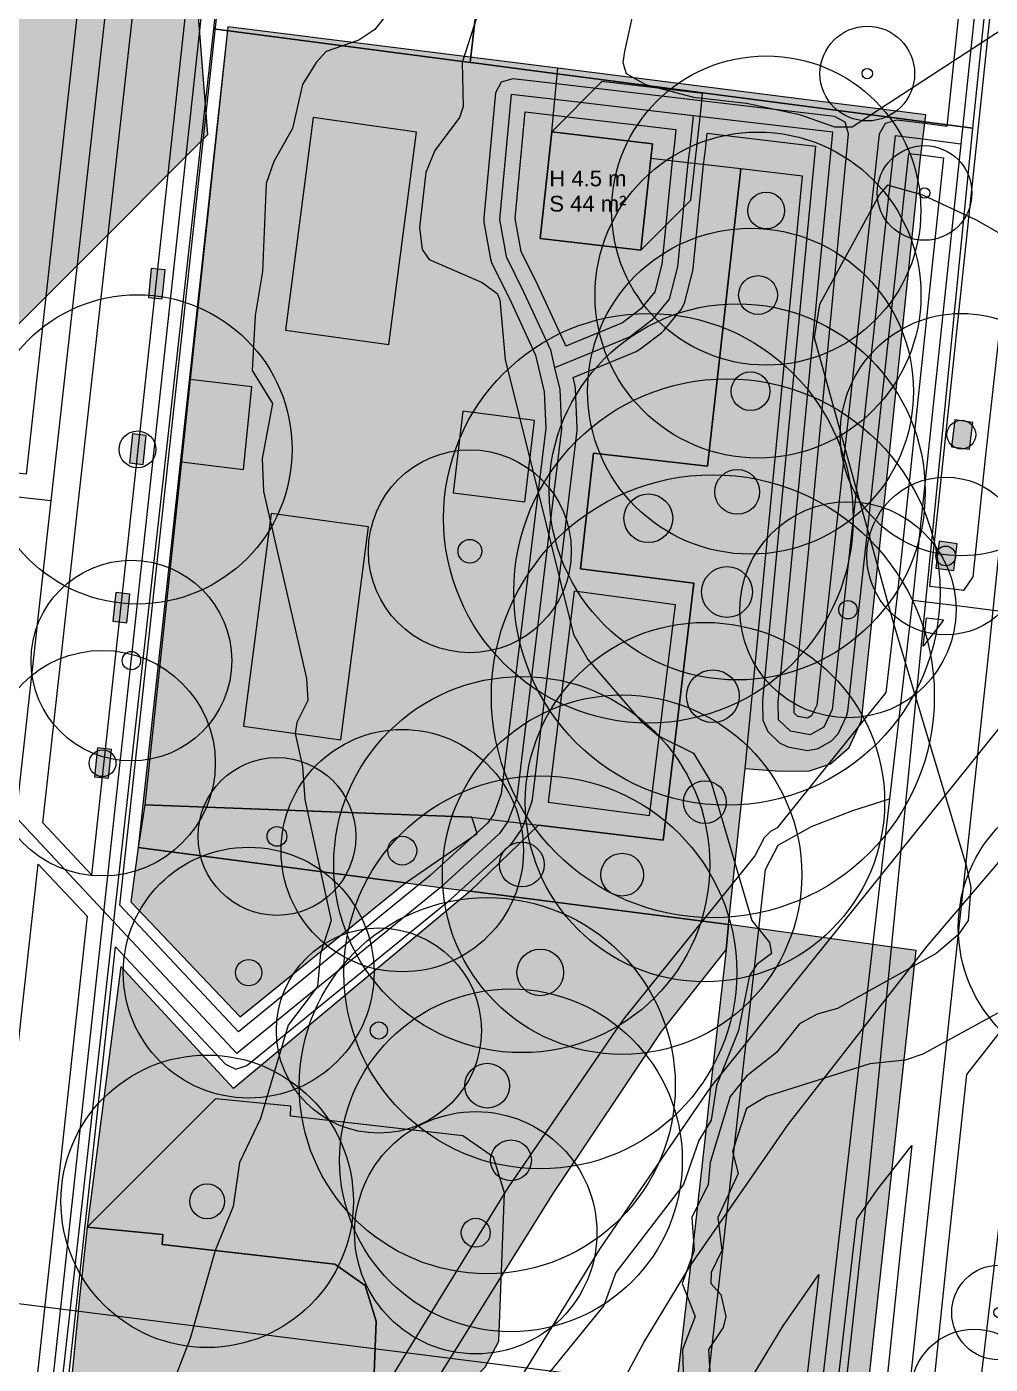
# Model space of a CAD drawing. Header units: metres. Extents: x -8 to 1190, y -11 to 1223.
# Drawn here: x 53.3 to 114.4, y 645 to 729.7 of the extents above; entities that cross this region are included whole.
import ezdxf

# ---------------------------------------------------------------- set-up
doc = ezdxf.new("R2010")
doc.units = ezdxf.units.M
doc.header["$MEASUREMENT"] = 0
for name, color, linetype, lineweight, true_color in [('TPX_BUILDING_AREAS_TEXT', 7, 'CONTINUOUS', 0, 0x000000), ('TPX_BUILDING_HEIGHTS_TEXT', 7, 'CONTINUOUS', 0, 0x000000), ('TPX_BUILDINGS', 7, 'CONTINUOUS', 0, 0x000000), ('TPX_BUILDINGS_HATCH', 7, 'CONTINUOUS', 0, 0xf0f0f0), ('TPX_BUILDINGS_SHADOWS_HATCH', 7, 'CONTINUOUS', 0, 0x000000), ('TPX_BUILDINGS_SHADOWS_OUTLINES', 7, 'CONTINUOUS', 0, 0x000000), ('TPX_CADASTRES', 7, 'CONTINUOUS', 0, 0x646464), ('TPX_CONTOUR_LINES_5M', 7, 'CONTINUOUS', 0, 0x969696), ('TPX_RAILWAYS_AXES', 7, 'CONTINUOUS', 0, 0x464646), ('TPX_ROADS_AXES', 7, 'CONTINUOUS', 0, 0x323232), ('TPX_ROADS_CONTOURS', 7, 'CONTINUOUS', 0, 0x646464), ('TPX_VEGETATION_GREEN_SPACES', 7, 'CONTINUOUS', 0, 0x58ba48), ('TPX_VEGETATION_GREEN_SPACES_HATCH', 7, 'CONTINUOUS', 0, 0x58ba48), ('TPX_VEGETATION_TREES_INDIVIDUAL', 7, 'CONTINUOUS', 0, 0x136734)]:
    doc.layers.add(name, color=color, linetype=linetype, lineweight=lineweight, true_color=true_color)
doc.styles.add('TPX_TEXTE', font='arial.ttf')

# ---------------------------------------------------------------- blocks, each defined once
blk = doc.blocks.new('TREETR015_CR125')
at = {"layer": 'TPX_VEGETATION_TREES_INDIVIDUAL'}
for radius in [12.45, 1.482]:
    blk.add_circle((0, 0, 0.036), radius, dxfattribs=at)
blk = doc.blocks.new('TREETR006_CR069')
at = {"layer": 'TPX_VEGETATION_TREES_INDIVIDUAL'}
for radius in [6.85, 0.583]:
    blk.add_circle((0, 0, 0.036), radius, dxfattribs=at)
blk = doc.blocks.new('TREETR009_CR072')
at = {"layer": 'TPX_VEGETATION_TREES_INDIVIDUAL'}
for radius in [7.15, 0.851]:
    blk.add_circle((0, 0, 0.036), radius, dxfattribs=at)
blk = doc.blocks.new('TREETR003_CR030')
at = {"layer": 'TPX_VEGETATION_TREES_INDIVIDUAL'}
for radius in [3, 0.333]:
    blk.add_circle((0, 0, 0.036), radius, dxfattribs=at)
blk = doc.blocks.new('TREETR005_CR065')
at = {"layer": 'TPX_VEGETATION_TREES_INDIVIDUAL'}
for radius in [6.5, 0.542]:
    blk.add_circle((0, 0, 0.036), radius, dxfattribs=at)
blk = doc.blocks.new('TREETR014_CR119')
at = {"layer": 'TPX_VEGETATION_TREES_INDIVIDUAL'}
for radius in [11.92, 1.42]:
    blk.add_circle((0, 0, 0.036), radius, dxfattribs=at)
blk = doc.blocks.new('TREETR011_CR093')
at = {"layer": 'TPX_VEGETATION_TREES_INDIVIDUAL'}
for radius in [9.27, 1.104]:
    blk.add_circle((0, 0, 0.036), radius, dxfattribs=at)
blk = doc.blocks.new('TREETR014_CR114')
at = {"layer": 'TPX_VEGETATION_TREES_INDIVIDUAL'}
for radius in [11.39, 1.356]:
    blk.add_circle((0, 0, 0.036), radius, dxfattribs=at)
blk = doc.blocks.new('TREETR015_CR130')
at = {"layer": 'TPX_VEGETATION_TREES_INDIVIDUAL'}
for radius in [12.98, 1.546]:
    blk.add_circle((0, 0, 0.036), radius, dxfattribs=at)
blk = doc.blocks.new('TREETR006_CR064')
at = {"layer": 'TPX_VEGETATION_TREES_INDIVIDUAL'}
for radius in [6.36, 0.583]:
    blk.add_circle((0, 0, 0.036), radius, dxfattribs=at)
blk = doc.blocks.new('TREETR003_CR040')
at = {"layer": 'TPX_VEGETATION_TREES_INDIVIDUAL'}
for radius in [4, 0.333]:
    blk.add_circle((0, 0, 0.036), radius, dxfattribs=at)
blk = doc.blocks.new('TREETR008_CR064')
at = {"layer": 'TPX_VEGETATION_TREES_INDIVIDUAL'}
for radius in [6.43, 0.75]:
    blk.add_circle((0, 0, 0.036), radius, dxfattribs=at)
blk = doc.blocks.new('TREETR017_CR140')
at = {"layer": 'TPX_VEGETATION_TREES_INDIVIDUAL'}
for radius in [14.04, 1.672]:
    blk.add_circle((0, 0, 0.036), radius, dxfattribs=at)
blk = doc.blocks.new('TREETR006_CR050')
at = {"layer": 'TPX_VEGETATION_TREES_INDIVIDUAL'}
for radius in [5, 0.625]:
    blk.add_circle((0, 0, 0.036), radius, dxfattribs=at)
blk = doc.blocks.new('TREETR009_CR077')
at = {"layer": 'TPX_VEGETATION_TREES_INDIVIDUAL'}
for radius in [7.68, 0.914]:
    blk.add_circle((0, 0, 0.036), radius, dxfattribs=at)
blk = doc.blocks.new('TREETR012_CR098')
at = {"layer": 'TPX_VEGETATION_TREES_INDIVIDUAL'}
for radius in [9.8, 1.167]:
    blk.add_circle((0, 0, 0.036), radius, dxfattribs=at)
blk = doc.blocks.new('TREETR013_CR109')
at = {"layer": 'TPX_VEGETATION_TREES_INDIVIDUAL'}
for radius in [10.86, 1.293]:
    blk.add_circle((0, 0, 0.036), radius, dxfattribs=at)
blk = doc.blocks.new('TREETR008_CR080')
at = {"layer": 'TPX_VEGETATION_TREES_INDIVIDUAL'}
for radius in [7.95, 0.833]:
    blk.add_circle((0, 0, 0.036), radius, dxfattribs=at)
blk = doc.blocks.new('TREETR016_CR135')
at = {"layer": 'TPX_VEGETATION_TREES_INDIVIDUAL'}
for radius in [13.51, 1.609]:
    blk.add_circle((0, 0, 0.036), radius, dxfattribs=at)
blk = doc.blocks.new('TREETR012_CR103')
at = {"layer": 'TPX_VEGETATION_TREES_INDIVIDUAL'}
for radius in [10.33, 1.23]:
    blk.add_circle((0, 0, 0.036), radius, dxfattribs=at)

msp = doc.modelspace()

# ---------------------------------------------------------------- hatches: boundary and pattern name
at = {"layer": 'TPX_BUILDINGS_HATCH'}
for points in [[(86.551, 723.064), (85.819, 716.309), (92.195, 715.557), (92.837, 721.381), (92.935, 722.314), (86.551, 723.064)], [(56.618, 649.185), (55.22, 634.886), (66.362, 633.6), (66.496, 635.151), (69.741, 634.788), (69.837, 635.697), (72.013, 635.45), (74.204, 636.635), (75.063, 638.287), (75.428, 647.694), (74.725, 649.944), (72.797, 651.296), (61.852, 652.548), (61.892, 653.179), (57.098, 653.648), (56.618, 649.185)]]:
    msp.add_hatch(color=256, dxfattribs=at).paths.add_polyline_path(points)
at = {"layer": 'TPX_BUILDINGS_SHADOWS_HATCH'}
for points in [[(50.844, 891.633), (29.63, 870.42), (66.837, 873.865), (62.038, 835.428), (63.872, 835.354), (65.262, 835.302), (66.348, 835.259), (62.933, 822.762), (60.976, 815.615), (59.833, 815.863), (59.445, 812.469), (57.509, 807.134), (56.534, 802.796), (52.56, 768.788), (44.463, 767.707), (44.252, 767.105), (43.633, 765.314), (42.944, 763.344), (42.648, 762.515), (51.464, 759.45), (50.58, 750.6), (50.093, 746.607), (47.691, 727.181), (47.43, 724.946), (47.367, 724.354), (47.294, 723.785), (46.743, 719.075), (47.788, 705.916), (64.758, 722.886), (63.713, 736.045), (64.264, 740.755), (64.337, 741.324), (64.398, 741.903), (64.66, 744.151), (67.062, 763.577), (67.55, 767.57), (68.434, 776.42), (62.318, 778.546), (69.53, 785.758), (73.504, 819.766), (74.479, 824.104), (76.415, 829.439), (76.803, 832.833), (77.906, 842.357), (78.19, 844.805), (82.433, 849.049), (82.688, 851.801), (83.252, 856.641), (88.05, 895.078), (50.844, 891.633)], [(89.733, 726.246), (86.551, 723.064), (92.935, 722.314), (92.837, 721.381), (92.195, 715.557), (95.377, 718.739), (96.019, 724.563), (96.117, 725.496), (89.733, 726.246)], [(65.23, 661.78), (57.098, 653.648), (61.892, 653.179), (61.852, 652.548), (72.797, 651.296), (74.725, 649.944), (75.428, 647.694), (75.063, 638.287), (74.205, 636.635), (82.336, 644.766), (83.195, 646.419), (83.56, 655.825), (82.857, 658.076), (80.928, 659.428), (69.983, 660.679), (70.024, 661.31), (65.23, 661.78)]]:
    msp.add_hatch(color=256, dxfattribs=at).paths.add_polyline_path(points)
at = {"layer": 'TPX_VEGETATION_GREEN_SPACES_HATCH'}
for points in [[(66.016, 729.718), (60.343, 677.715), (77.282, 675.472), (79.495, 675.176), (81.387, 674.932), (97.768, 672.822), (98.82, 682.713), (101.019, 682.553), (102.886, 682.556), (104.217, 683.008), (105.404, 684.035), (106.196, 685.752), (109.918, 721.232), (110.265, 724.144), (106.771, 724.575), (102.555, 725.111), (86.942, 727.103), (66.016, 729.718)], [(63.086, 702.158), (60.768, 680.404), (81.493, 679.629), (83.78, 679.351), (85.72, 679.118), (93.617, 678.161), (95.561, 694.453), (88.379, 695.372), (89.211, 702.691), (96.437, 701.874), (98.539, 720.712), (95.191, 721.108), (92.837, 721.381), (92.195, 715.557), (85.819, 716.309), (86.551, 723.064), (86.748, 725.113), (86.942, 727.103), (66.016, 729.718), (63.639, 707.374), (63.086, 702.158)], [(71.436, 723.965), (69.68, 710.49), (76.222, 709.582), (77.98, 723.045), (71.436, 723.965)], [(85.72, 679.118), (81.387, 674.932), (97.768, 672.822), (98.82, 682.713), (102.444, 720.252), (98.539, 720.712), (96.437, 701.874), (89.211, 702.691), (88.379, 695.372), (95.561, 694.453), (93.617, 678.161), (85.72, 679.118)], [(61.17, 714.41), (60.984, 712.571), (61.867, 712.48), (62.055, 714.308), (61.17, 714.41)], [(63.639, 707.374), (63.086, 702.158), (67.01, 701.656), (67.546, 706.903), (63.639, 707.374)], [(80.921, 705.35), (80.307, 700.177), (84.851, 699.603), (85.457, 704.774), (80.921, 705.35)], [(112.103, 704.809), (111.894, 703.102), (113.031, 702.956), (113.242, 704.651), (112.103, 704.809)], [(59.968, 703.92), (59.779, 702.092), (60.664, 701.99), (60.853, 703.818), (59.968, 703.92)], [(68.766, 698.883), (67.012, 685.397), (73.192, 684.53), (74.943, 698.026), (68.766, 698.883)], [(111.11, 697.118), (110.901, 695.412), (112.037, 695.265), (112.249, 696.961), (111.11, 697.118)], [(58.928, 693.871), (58.739, 692.042), (59.624, 691.94), (59.813, 693.769), (58.928, 693.871)], [(87.976, 693.942), (86.322, 680.583), (92.745, 679.739), (94.392, 693.096), (87.976, 693.942)], [(57.755, 684.02), (57.566, 682.192), (58.451, 682.09), (58.64, 683.918), (57.755, 684.02)], [(60.768, 680.404), (60.343, 677.715), (77.282, 675.472), (81.821, 678.602), (81.493, 679.629), (60.768, 680.404)], [(60.343, 677.715), (59.873, 674.267), (66.794, 666.969), (77.282, 675.472), (60.343, 677.715)], [(59.246, 670.172), (57.098, 653.648), (61.892, 653.179), (61.852, 652.548), (72.797, 651.296), (74.725, 649.944), (75.428, 647.694), (75.063, 638.287), (75.516, 638.083), (79.676, 644.61), (86.651, 655.782), (93.504, 666.04), (97.602, 671.229), (97.768, 672.822), (81.387, 674.932), (66.381, 662.441), (59.246, 670.172)], [(53.476, 565.777), (51.744, 559.431), (62.562, 558.426), (91.881, 554.833), (96.774, 554.272), (105.468, 633.155), (109.657, 671.184), (97.768, 672.822), (97.602, 671.229), (96.625, 662.518), (96.291, 659.551), (95.449, 652.023), (95.357, 651.207), (93.557, 635.766), (89.504, 628.527), (84.366, 619.135), (78.129, 607.354), (72.95, 597.077), (70.657, 591.83), (68.13, 591.119), (65.342, 589.472), (62.594, 587.213), (60.26, 584.039), (58.516, 580.774), (56.536, 575.658), (53.476, 565.777)]]:
    msp.add_hatch(color=256, dxfattribs=at).paths.add_polyline_path(points)

# ---------------------------------------------------------------- linework, layer by layer
at = {"layer": 'TPX_BUILDINGS', "elevation": 0.042}
for points in [[(86.551, 723.064), (85.819, 716.309), (92.195, 715.557), (92.837, 721.381), (92.935, 722.314)], [(56.618, 649.185), (55.22, 634.886), (66.362, 633.6), (66.496, 635.151), (69.741, 634.788), (69.837, 635.697), (72.013, 635.45), (74.204, 636.635), (75.063, 638.287), (75.428, 647.694), (74.725, 649.944), (72.797, 651.296), (61.852, 652.548), (61.892, 653.179), (57.098, 653.648)]]:
    msp.add_lwpolyline(points, close=True, dxfattribs=at)
at = {"layer": 'TPX_BUILDINGS_SHADOWS_OUTLINES', "elevation": 0.039}
msp.add_lwpolyline([(50.093, 746.607), (47.691, 727.181), (47.43, 724.946), (47.367, 724.354), (47.294, 723.785), (46.743, 719.075), (47.788, 705.916), (64.758, 722.886), (63.713, 736.045)], dxfattribs=at)
for points in [[(89.733, 726.246), (86.551, 723.064), (92.935, 722.314), (92.837, 721.381), (92.195, 715.557), (95.377, 718.739), (96.019, 724.563), (96.117, 725.496)], [(65.23, 661.78), (57.098, 653.648), (61.892, 653.179), (61.852, 652.548), (72.797, 651.296), (74.725, 649.944), (75.428, 647.694), (75.063, 638.287), (74.205, 636.635), (82.336, 644.766), (83.195, 646.419), (83.56, 655.825), (82.857, 658.076), (80.928, 659.428), (69.983, 660.679), (70.024, 661.31)]]:
    msp.add_lwpolyline(points, close=True, dxfattribs=at)
at = {"layer": 'TPX_CADASTRES', "elevation": 0.024}
for points in [[(71.255, 785.095), (65.947, 737.218), (82.283, 735.085), (81.647, 729.678), (81.387, 727.467), (81.606, 727.439), (85.434, 726.939), (108.432, 723.935), (113.258, 723.305), (116.647, 756.189), (118.632, 773.365), (108.955, 774.577), (120.941, 793.31), (124.054, 821.888), (128.964, 870.795), (88.643, 878.703), (79.295, 833.552), (76.899, 822.449), (75.858, 817.777), (74.529, 810.761), (73.264, 802.569)], [(65.374, 732.009), (65.108, 729.593), (81.387, 727.467), (81.647, 729.678), (82.283, 735.085), (65.947, 737.218)]]:
    msp.add_lwpolyline(points, close=True, dxfattribs=at)
msp.add_lwpolyline([(61.202, 543.187), (62.89, 558.362), (95.327, 554.531), (106.541, 655.702), (109.559, 686.07), (113.258, 723.305), (108.432, 723.935), (85.434, 726.939), (81.606, 727.439), (81.387, 727.467), (65.108, 729.593), (48.356, 580.248), (46.136, 560.34), (55.485, 559.236), (53.568, 541.936)], dxfattribs=at)
at = {"layer": 'TPX_CONTOUR_LINES_5M', "elevation": 0.048}
for points in [[(114.444, 758.134), (112.01, 751.86), (112.309, 748.374), (111.655, 744.889), (110.132, 740.009), (107.84, 738.64), (102.253, 736.306), (97.783, 736.081), (97.176, 735.826), (95.548, 733.752), (92.179, 731.643), (91.78, 730.946), (91.159, 728.158), (91.066, 727.46), (91.266, 726.763), (92.497, 726.066), (95.548, 725.255), (98.9, 724.891), (102.253, 724.169), (104.488, 723.385), (105.605, 723.373), (121.465, 733.735)], [(82.448, 732.34), (80.881, 727.46), (80.943, 724.672), (80.698, 723.975), (79.141, 721.883), (78.583, 720.489), (78.175, 717.003), (78.341, 715.609), (78.785, 714.978), (82.137, 713.516), (83.086, 712.821), (83.255, 712.424), (83.594, 708.638), (87.931, 691.209), (88.842, 689.63), (92.195, 685.742), (93.313, 684.783), (95.548, 683.677), (96.665, 681.818), (99.236, 673.084), (100.348, 671.69), (100.486, 670.992), (99.547, 670.295), (99.086, 669.598), (98.4, 666.113), (97.007, 662.627), (96.665, 660.42), (95.883, 659.141), (94.9, 656.353), (90.614, 650.776), (89.864, 648.684), (85.893, 643.804)], [(75.899, 730.249), (75.346, 729.552), (74.315, 728.881), (72.247, 728.158), (71.625, 727.46), (70.744, 726.066), (70.113, 723.278), (68.939, 721.186), (68.448, 719.792), (68.227, 714.215), (67.747, 711.426), (67.563, 707.941), (68.853, 705.849), (68.201, 702.364), (68.281, 700.272), (71.004, 688.421), (71.082, 687.027), (70.39, 685.632), (70.294, 684.935), (70.76, 682.844), (70.91, 680.752), (72.567, 673.084), (71.904, 670.992), (71.695, 668.901), (69.845, 666.442), (68.088, 660.535), (66.766, 657.747), (66.367, 654.958), (65.227, 652.17), (63.633, 646.593), (60.407, 638.227)], [(136.896, 704.119), (113.428, 717.485), (110.075, 719.047), (107.84, 719.688), (107.333, 719.095), (103.529, 712.123), (103.182, 710.032), (108.21, 691.907), (112.834, 676.57), (113.117, 675.175), (112.952, 673.084), (112.31, 672.162), (110.933, 670.992), (104.676, 667.507), (103.37, 667.134), (102.253, 666.525), (100.801, 664.718), (98.9, 663.22), (97.874, 661.93), (96.589, 657.747), (96.465, 656.353), (95.43, 654.261), (95.575, 652.17), (94.832, 650.078), (95.64, 647.987), (94.851, 645.896), (94.9, 643.804)], [(119.187, 669.598), (110.075, 664.603), (108.958, 664.229), (106.723, 663.997), (100.166, 661.93), (98.9, 661.17), (98.02, 658.444), (98.365, 657.05), (97.08, 654.261), (97.33, 652.17), (96.656, 650.776), (96.647, 650.078), (97.28, 649.381), (97.596, 647.987), (97.418, 647.29), (96.498, 645.896), (96.61, 643.804)]]:
    msp.add_lwpolyline(points, dxfattribs=at)
at = {"layer": 'TPX_RAILWAYS_AXES', "elevation": 0.033}
msp.add_lwpolyline([(801.651, 602.398), (776.786, 621.193), (749.357, 635.862), (720.038, 646.059), (689.533, 651.534), (658.585, 652.14), (627.948, 647.883), (607.345, 644.704), (585.436, 641.044), (543.517, 633.587), (499.673, 625.755), (485.719, 623.443), (472.867, 621.574), (458.895, 619.741), (390.674, 613.526), (384.337, 613.125), (375.243, 612.66), (361.212, 612.539), (345.747, 613.277), (327.616, 614.479), (115.907, 640.805), (20.843, 652.81), (0, 656.191)], dxfattribs=at)
at = {"layer": 'TPX_ROADS_AXES', "elevation": 0.03}
for points in [[(97.781, 928.513), (88.796, 883.772), (88.656, 881.518), (88.457, 879.331), (87.96, 877.131), (72.738, 807.756), (49.518, 594.544), (48.219, 582.673)], [(82.656, 882.865), (81.821, 878.376), (75.418, 843.933), (68.734, 812.105), (67.992, 807.73), (66.844, 798.104), (62.513, 763.125), (58.384, 731.923), (54.804, 699.676), (52.999, 683.451), (49.107, 648.507), (41.569, 583.855), (24.753, 449.148), (21.078, 412.184), (18.756, 393.075), (12.025, 329.96), (0, 223.346)], [(127.203, 876.683), (127.309, 876.087), (127.365, 875.778), (127.885, 872.77), (128.386, 870.207), (128.47, 869.376), (126.593, 854.699), (126.143, 850.692), (124.725, 837.424), (123.649, 827.274), (120.523, 797.884), (119.061, 784.951), (112.48, 722.273)], [(108.775, 638.882), (110.176, 652.296), (114.288, 690.249), (114.545, 692.738), (115.512, 702.218), (129.391, 826.51), (129.992, 831.957)], [(0, 118.102), (44.497, 515.71), (45.661, 523.372), (46.914, 531.458), (48.325, 540.156), (50.424, 549.512), (53.197, 559.624), (56.007, 569.251), (59.092, 577.964), (62.74, 587.397), (66.852, 596.686), (71.959, 607.671), (80.632, 624.675), (87.496, 637.191), (92.389, 646.342), (95.357, 651.207), (101.541, 660.145), (110.349, 671.462), (117.595, 679.948), (126.742, 690.447), (135.967, 700.47), (144.601, 710.043), (158.447, 725.149)], [(112.48, 722.273), (110.08, 722.593), (108.315, 722.81), (104.327, 686.451), (103.797, 685.337), (102.94, 684.847), (101.691, 685.07), (100.936, 685.789), (100.915, 686.935), (104.369, 723.042), (98.951, 723.675), (95.522, 724.086), (86.748, 725.113), (83.977, 725.437), (83.235, 717.518), (83.66, 715.167), (84.773, 712.933), (86.471, 709.237), (86.738, 708.103), (87.062, 706.729), (87.174, 704.247), (84.336, 680.863), (83.78, 679.351), (83.244, 678.592), (82.397, 677.805), (79.495, 675.176), (66.599, 664.656), (39.857, 693.218)], [(95.522, 724.086), (95.301, 722.031)], [(112.48, 722.273), (109.425, 693.383), (107.97, 680.785), (103.169, 639.218), (102.517, 633.586), (99.914, 611.029), (96.718, 583.36), (95.892, 576.238), (86.605, 485.847)], [(95.301, 722.031), (95.191, 721.108)], [(95.191, 721.108), (94.526, 714.507), (93.996, 712.449), (92.905, 711.122), (91.534, 710.074), (86.738, 708.103)], [(54.804, 699.676), (48.162, 700.423), (40.937, 701.308), (36.688, 701.803), (34.051, 701.883), (31.67, 701.321), (29.862, 700.297), (28.611, 698.851), (27.45, 696.069), (27.086, 692.681)], [(109.425, 693.383), (112.245, 693.036), (114.545, 692.738), (117.589, 692.351), (120.401, 692.071)], [(116.772, 687.602), (96.625, 662.518), (89.586, 652.24), (83.133, 641.743), (76.468, 630.724), (69.967, 618.824), (64.651, 608.721), (59.837, 597.736), (55.507, 587.728), (51.765, 577.307), (47.12, 562.829), (43.772, 549.06), (40.894, 536.103), (38.691, 523.501), (37.031, 511.407), (35.101, 493.887), (0, 177.26)], [(89.823, 584.266), (92.92, 611.992), (96.057, 640.095), (100.096, 676.317), (100.907, 677.843), (103.012, 679.029), (105.64, 680.04), (107.97, 680.785)]]:
    msp.add_lwpolyline(points, dxfattribs=at)
at = {"layer": 'TPX_ROADS_CONTOURS', "elevation": 0.027}
for points in [[(54.293, 679.262), (54.738, 683.257), (56.543, 699.482), (60.122, 731.712), (64.249, 762.91), (68.58, 797.889), (69.725, 807.48), (70.454, 811.779), (77.13, 843.573), (77.138, 843.613), (83.357, 877.064), (86.563, 876.451), (86.775, 876.398), (71.762, 807.97), (71.744, 807.864), (57.38, 675.966)], [(110.523, 694.256), (113.474, 722.169), (120.055, 784.842), (121.517, 797.778), (124.538, 826.18), (125.649, 826.069), (127.796, 825.742), (114.021, 702.384), (113.253, 694.857), (112.66, 693.99), (112.367, 694.028)], [(84.244, 717.561), (84.877, 724.325), (94.422, 723.208), (94.307, 722.144), (94.196, 721.208), (93.539, 714.683), (93.082, 712.913), (92.206, 711.846), (91.031, 710.948), (87.442, 709.473), (87.379, 709.654), (85.682, 713.35), (84.619, 715.486)], [(110.095, 690.467), (110.303, 692.268), (111.39, 692.133), (111.145, 691.775)], [(41.306, 567.619), (43.307, 583.653), (50.845, 648.304), (54.002, 676.647), (57.094, 673.345), (48.524, 594.652), (47.633, 586.512), (45.177, 579.672), (45.1, 579.445)], [(110.416, 640.154), (111.667, 652.137), (112.878, 663.315), (115.776, 667.037), (116.566, 667.963), (113.779, 644.216), (113.065, 643.381), (112.83, 642.823), (112.554, 639.835)], [(103.622, 634.435), (104.162, 639.103), (105.899, 654.141), (107.186, 656), (109.373, 658.81), (108.684, 652.458), (107.284, 639.041), (106.737, 633.994), (105.607, 634.145)], [(97.434, 640.931), (98.468, 642.866), (101.228, 647.39), (103.483, 650.648), (102.291, 640.33), (101.315, 640.446)]]:
    msp.add_lwpolyline(points, close=True, dxfattribs=at)
for points in [[(118.012, 784.536), (111.592, 723.4), (110.212, 723.584), (108.437, 723.803), (107.694, 723.594), (107.321, 722.919), (103.351, 686.728), (103.029, 686.049), (102.759, 685.895), (102.163, 686.001), (101.928, 686.225), (101.916, 686.897), (105.365, 722.947), (105.147, 723.67), (104.485, 724.035), (99.069, 724.668), (95.641, 725.079), (86.864, 726.106), (84.093, 726.431), (83.348, 726.215), (82.981, 725.531), (82.24, 717.611), (82.251, 717.34), (82.676, 714.989), (82.765, 714.722), (83.871, 712.501), (85.52, 708.91), (86.067, 706.591), (86.171, 704.285), (83.357, 681.099), (82.887, 679.82), (82.487, 679.254), (81.721, 678.542), (78.843, 675.935), (66.691, 666.021), (59.182, 674.041), (73.727, 807.594)], [(65.107, 798.315), (60.777, 763.348), (56.65, 732.152), (56.645, 732.116), (53.23, 701.362), (49.322, 701.802), (49.499, 703.382), (51.892, 723.802), (54.824, 750.943), (56.286, 763.189), (58.557, 783.825)], [(50.512, 594.436), (58.896, 671.42), (65.869, 663.973), (66.532, 663.658), (67.231, 663.881), (80.127, 674.401), (80.167, 674.435), (83.068, 677.064), (83.924, 677.859), (84.061, 678.015), (84.597, 678.775), (84.718, 679.006), (85.274, 680.518), (85.329, 680.743), (88.166, 704.127), (88.173, 704.292), (88.061, 706.774), (88.035, 706.959), (87.907, 707.502), (91.914, 709.149), (92.141, 709.279), (93.512, 710.327), (93.678, 710.487), (94.768, 711.814), (94.964, 712.199), (95.495, 714.258), (95.521, 714.407), (96.185, 720.999), (96.295, 721.924), (96.408, 722.973), (98.832, 722.682), (103.28, 722.162), (99.92, 687.031), (99.915, 686.917), (99.936, 685.772), (100.246, 685.066), (101.001, 684.346), (101.515, 684.086), (102.764, 683.862), (103.436, 683.978), (104.294, 684.468), (104.701, 684.907), (105.23, 686.022), (105.321, 686.342), (109.199, 721.694), (109.952, 721.601), (111.383, 721.411), (108.431, 693.493), (107.743, 687.539), (100.853, 678.96), (100.416, 678.714), (100.024, 678.312), (99.42, 677.177), (91.167, 666.902), (90.849, 666.473), (83.811, 656.195), (83.623, 655.906), (77.144, 645.366), (70.478, 634.347)]]:
    msp.add_lwpolyline(points, dxfattribs=at)
at = {"layer": 'TPX_VEGETATION_GREEN_SPACES', "elevation": 0.003}
for points in [[(66.016, 729.718), (60.343, 677.715), (77.282, 675.472), (79.495, 675.176), (81.387, 674.932), (97.768, 672.822), (98.82, 682.713), (101.019, 682.553), (102.886, 682.556), (104.217, 683.008), (105.404, 684.035), (106.196, 685.752), (109.918, 721.232), (110.265, 724.144), (106.771, 724.575), (102.555, 725.111), (86.942, 727.103)], [(63.086, 702.158), (60.768, 680.404), (81.493, 679.629), (83.78, 679.351), (85.72, 679.118), (93.617, 678.161), (95.561, 694.453), (88.379, 695.372), (89.211, 702.691), (96.437, 701.874), (98.539, 720.712), (95.191, 721.108), (92.837, 721.381), (92.195, 715.557), (85.819, 716.309), (86.551, 723.064), (86.748, 725.113), (86.942, 727.103), (66.016, 729.718), (63.639, 707.374)], [(71.436, 723.965), (69.68, 710.49), (76.222, 709.582), (77.98, 723.045)], [(85.72, 679.118), (81.387, 674.932), (97.768, 672.822), (98.82, 682.713), (102.444, 720.252), (98.539, 720.712), (96.437, 701.874), (89.211, 702.691), (88.379, 695.372), (95.561, 694.453), (93.617, 678.161)], [(61.17, 714.41), (60.984, 712.571), (61.867, 712.48), (62.055, 714.308)], [(63.639, 707.374), (63.086, 702.158), (67.01, 701.656), (67.546, 706.903)], [(80.921, 705.35), (80.307, 700.177), (84.851, 699.603), (85.457, 704.774)], [(112.103, 704.809), (111.894, 703.102), (113.031, 702.956), (113.242, 704.651)], [(59.968, 703.92), (59.779, 702.092), (60.664, 701.99), (60.853, 703.818)], [(68.766, 698.883), (67.012, 685.397), (73.192, 684.53), (74.943, 698.026)], [(111.11, 697.118), (110.901, 695.412), (112.037, 695.265), (112.249, 696.961)], [(58.928, 693.871), (58.739, 692.042), (59.624, 691.94), (59.813, 693.769)], [(87.976, 693.942), (86.322, 680.583), (92.745, 679.739), (94.392, 693.096)], [(57.755, 684.02), (57.566, 682.192), (58.451, 682.09), (58.64, 683.918)], [(60.768, 680.404), (60.343, 677.715), (77.282, 675.472), (81.821, 678.602), (81.493, 679.629)], [(60.343, 677.715), (59.873, 674.267), (66.794, 666.969), (77.282, 675.472)], [(59.246, 670.172), (57.098, 653.648), (61.892, 653.179), (61.852, 652.548), (72.797, 651.296), (74.725, 649.944), (75.428, 647.694), (75.063, 638.287), (75.516, 638.083), (79.676, 644.61), (86.651, 655.782), (93.504, 666.04), (97.602, 671.229), (97.768, 672.822), (81.387, 674.932), (66.381, 662.441)]]:
    msp.add_lwpolyline(points, close=True, dxfattribs=at)
msp.add_lwpolyline([(105.468, 633.155), (109.657, 671.184), (97.768, 672.822), (97.602, 671.229), (96.625, 662.518), (96.291, 659.551), (95.449, 652.023), (95.357, 651.207), (93.557, 635.766)], dxfattribs=at)

# ---------------------------------------------------------------- block references
at = {"layer": 'TPX_VEGETATION_TREES_INDIVIDUAL'}
for name, p in [('TREETR003_CR030', (106.557, 726.755, 0.036)), ('TREETR012_CR098', (100.15, 718.077, 0.036)), ('TREETR012_CR103', (99.631, 712.719, 0.036)), ('TREETR003_CR030', (110.189, 719.188, 0.036)), ('TREETR012_CR103', (99.157, 706.624, 0.036)), ('TREETR012_CR098', (60.294, 702.938, 0.036)), ('TREETR014_CR119', (98.311, 700.245, 0.036)), ('TREETR015_CR130', (92.679, 698.572, 0.036)), ('TREETR009_CR077', (112.522, 703.872, 0.036)), ('TREETR016_CR135', (97.663, 693.901, 0.036)), ('TREETR008_CR064', (81.366, 696.481, 0.036)), ('TREETR017_CR140', (96.767, 687.292, 0.036)), ('TREETR006_CR050', (111.529, 696.181, 0.036)), ('TREETR006_CR069', (105.333, 692.772, 0.036)), ('TREETR006_CR064', (59.908, 689.549, 0.036)), ('TREETR014_CR114', (96.266, 680.581, 0.036)), ('TREETR009_CR072', (58.078, 683.049, 0.036)), ('TREETR014_CR119', (84.655, 676.623, 0.036)), ('TREETR014_CR114', (91.014, 675.982, 0.036)), ('TREETR009_CR077', (77.078, 677.506, 0.036)), ('TREETR006_CR050', (69.134, 678.406, 0.036)), ('TREETR015_CR125', (85.828, 669.788, 0.036)), ('TREETR011_CR093', (121.599, 672.641, 0.036)), ('TREETR008_CR080', (67.342, 669.775, 0.036)), ('TREETR014_CR119', (82.467, 662.609, 0.036)), ('TREETR005_CR065', (75.596, 666.105, 0.036)), ('TREETR013_CR109', (83.97, 657.878, 0.036)), ('TREETR011_CR093', (64.711, 655.282, 0.036)), ('TREETR009_CR077', (81.737, 653.289, 0.036)), ('TREETR003_CR030', (114.911, 648.232, 0.036)), ('TREETR003_CR040', (113.331, 643.179, 0.036))]:
    msp.add_blockref(name, p, dxfattribs=at)

# ---------------------------------------------------------------- texts
at = {"layer": 'TPX_BUILDING_AREAS_TEXT', "style": 'TPX_TEXTE'}
msp.add_text('S 44 m²', height=1, dxfattribs=at).set_placement((86.401, 718.012, 0.045))
at = {"layer": 'TPX_BUILDING_HEIGHTS_TEXT', "style": 'TPX_TEXTE'}
msp.add_text('H 4.5 m', height=1, dxfattribs=at).set_placement((86.401, 719.612, 0.045))

doc.saveas('drawing.dxf')
